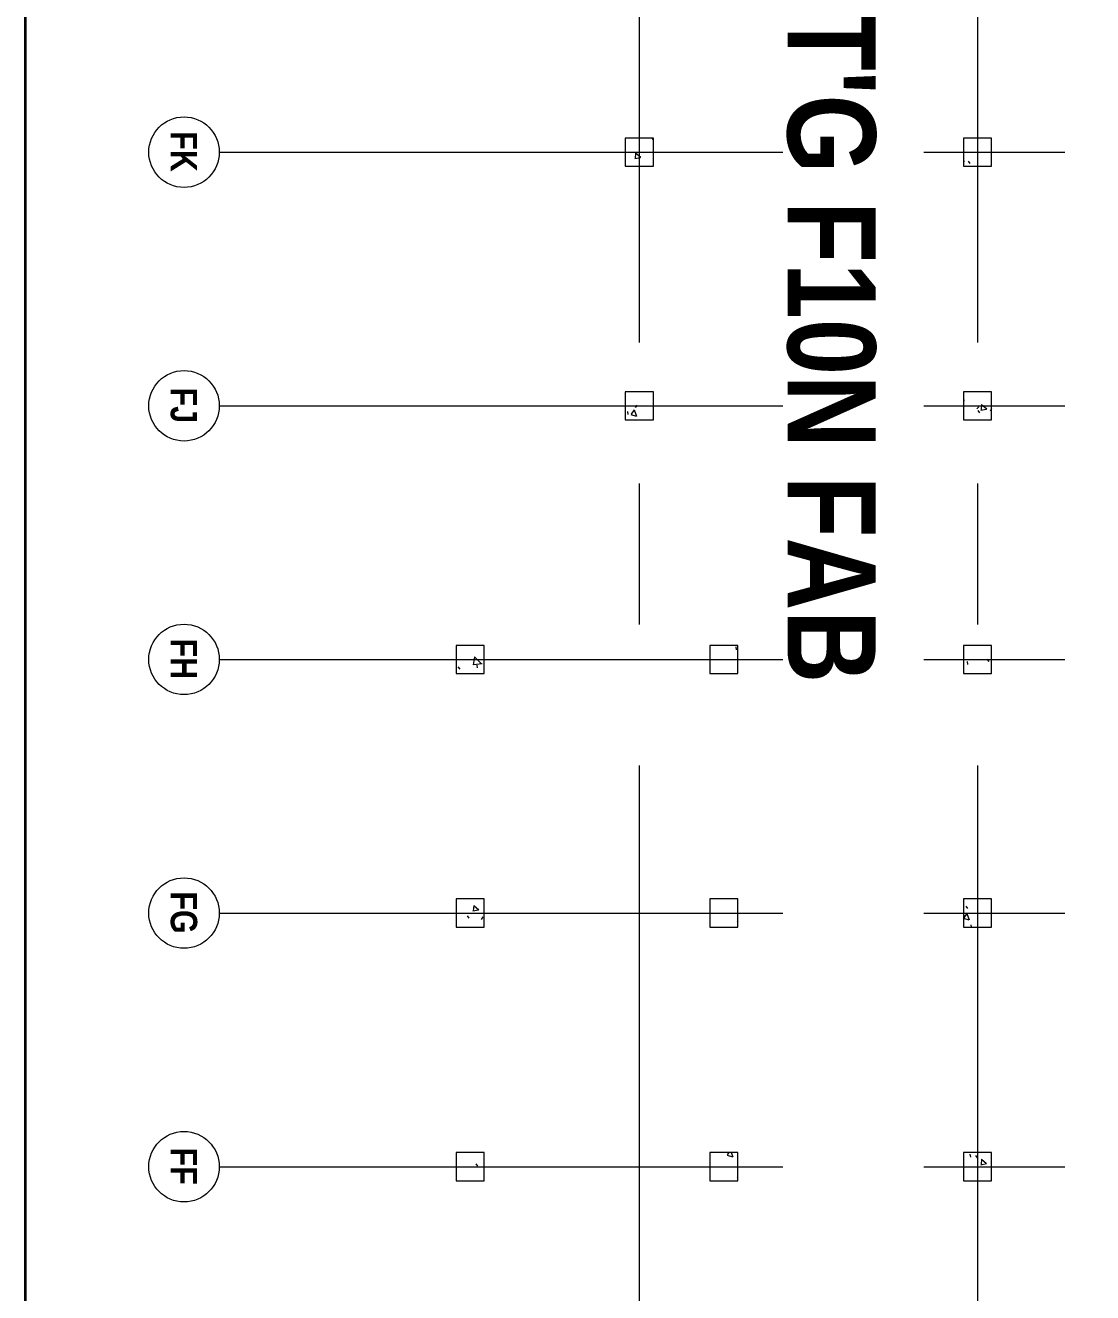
# Model space of a CAD drawing. Extents: x -14231 to 516634, y -267190 to 70805.
# Drawn here: x 358284 to 388583, y -114869 to -78894 of the extents above; entities that cross this region are included whole.
import ezdxf

# ---------------------------------------------------------------- set-up
doc = ezdxf.new("R2010")
doc.units = 0
doc.header["$LTSCALE"] = 8
doc.linetypes.add('IDA - Grid Line', pattern=[3500, 2000, -500, 500, -500])
doc.layers.get('0').update_dxf_attribs({"color": 1, "linetype": 'CONTINUOUS'})
for name, color, linetype, lineweight in [('A-_ANOTGRID_E', 7, 'CONTINUOUS', 9), ('A-_ANOTTEXT_A', 7, 'CONTINUOUS', 9), ('A-COLN----_E', 7, 'CONTINUOUS', 9), ('A-COLN----_E1', 7, 'CONTINUOUS', 9)]:
    doc.layers.add(name, color=color, linetype=linetype, lineweight=lineweight)
doc.layers.add('CTCI', color=4, linetype='CONTINUOUS')
doc.styles.add('Arial Narrow_B', font='ARIALNB.TTF', dxfattribs={"height": 750})
doc.styles.add('Arial Narrow_B_1', font='ARIALNB.TTF', dxfattribs={"height": 625})

# ---------------------------------------------------------------- blocks, each defined once
blk = doc.blocks.new('IDA - Rectangle Column - 800W X 800D-V32-PH1 LEVEL 3 - PROBE')
at = {"layer": 'A-COLN----_E1', "true_color": 0xaaaaaa}
h = blk.add_hatch(dxfattribs=at)
h.set_pattern_fill('FP_34', color=253, style=0, pattern_type=2)
h.set_pattern_definition([(320, (-315956.1, 888657.2), (-159.3907, -1821.8403), [190.5, -2095.5]), (265, (-315956.1, 888657.2), (1910.5674, 352.428), [152.4, -1676.4]), (10.451, (-315969.4, 888505.4), (1751.166, -1469.4262), [161.9, -1780.901]), (316.184, (-315448.1, 888657.2), (-420.428, -2710.791), [285.75, -3143.25]), (6.636, (-315483.2, 888431.3), (2474.276, -2374.0256), [242.85, -2671.351]), (261.184, (-315448, 888657.2), (2474.2525, -2374.05), [228.6, -2514.6]), (291, (-315575.1, 888403.2), (-1022.6516, -1516.1442), [190.5, -2095.5]), (236, (-315575.1, 888403.2), (1841.8805, -618.021), [152.4, -1676.4]), (341.451, (-315660.3, 888276.8), (819.2124, -2134.1713), [161.9, -1780.901]), (307.5, (-315956.1, 888657.2), (845.5504, -30.88603), [83.82, -1572.26, 83.82, -3300.73]), (307.5, (-315956.1, 888657.2), (845.5504, -30.88603), [-1739.9, -1617.98, 83.82, -1598.93]), (277.5, (-315956.1, 888657.2), (1001.80575, -668.1966), [83.82, -886.46, 83.82, -2175.51]), (277.5, (-315956.1, 888657.2), (1001.80575, -668.1966), [-1054.1, -1534.16, 83.82, -557.53]), (237.5, (-315956.1, 889223.6), (-57.2896, -1355.90933), [83.82, -551.18, 83.82, -4526.28]), (237.5, (-315956.1, 889223.6), (-57.2896, -1355.90933), [-718.82, -1897.38, 83.82, -2545.08]), (227.5, (-315956.1, 889477.6), (254.2664, -1481.2932), [83.82, -741.68, 83.82, -3098.8]), (227.5, (-315956.1, 889477.6), (254.2664, -1481.2932), [-909.32, -1231.9, 83.82, -1783.08])])
h.paths.add_polyline_path([(-400, -400), (400, -400), (400, 400), (-400, 400)])
at = {"layer": 'A-COLN----_E', "color": 253, "true_color": 0xaaaaaa}
for p, q in [((400, 400), (-400, 400)), ((-400, 400), (-400, -400)), ((400, -400), (400, 400)), ((-400, -400), (400, -400))]:
    blk.add_line(p, q, dxfattribs=at)
blk = doc.blocks.new('IDA - Rectangle Column - 800W X 800D-V33-PH1 LEVEL 3 - PROBE')
at = {"layer": 'A-COLN----_E1', "true_color": 0xaaaaaa}
h = blk.add_hatch(dxfattribs=at)
h.set_pattern_fill('FP_35', color=253, style=0, pattern_type=2)
h.set_pattern_definition([(320, (-306356.1, 888657.2), (-159.3907, -1821.8403), [190.5, -2095.5]), (265, (-306356.1, 888657.2), (1910.5674, 352.428), [152.4, -1676.4]), (10.451, (-306369.4, 888505.4), (1751.166, -1469.4262), [161.9, -1780.901]), (316.184, (-305848.1, 888657.2), (-420.428, -2710.791), [285.75, -3143.25]), (6.636, (-305883.2, 888431.3), (2474.276, -2374.0256), [242.85, -2671.351]), (261.184, (-305848, 888657.2), (2474.2525, -2374.05), [228.6, -2514.6]), (291, (-305975.1, 888403.2), (-1022.6516, -1516.1442), [190.5, -2095.5]), (236, (-305975.1, 888403.2), (1841.8805, -618.021), [152.4, -1676.4]), (341.451, (-306060.3, 888276.8), (819.2124, -2134.1713), [161.9, -1780.901]), (307.5, (-306356.1, 888657.2), (845.5504, -30.88603), [83.82, -1572.26, 83.82, -3300.73]), (307.5, (-306356.1, 888657.2), (845.5504, -30.88603), [-1739.9, -1617.98, 83.82, -1598.93]), (277.5, (-306356.1, 888657.2), (1001.80575, -668.1966), [83.82, -886.46, 83.82, -2175.51]), (277.5, (-306356.1, 888657.2), (1001.80575, -668.1966), [-1054.1, -1534.16, 83.82, -557.53]), (237.5, (-306356.1, 889223.6), (-57.2896, -1355.90933), [83.82, -551.18, 83.82, -4526.28]), (237.5, (-306356.1, 889223.6), (-57.2896, -1355.90933), [-718.82, -1897.38, 83.82, -2545.08]), (227.5, (-306356.1, 889477.6), (254.2664, -1481.2932), [83.82, -741.68, 83.82, -3098.8]), (227.5, (-306356.1, 889477.6), (254.2664, -1481.2932), [-909.32, -1231.9, 83.82, -1783.08])])
h.paths.add_polyline_path([(-400, -400), (400, -400), (400, 400), (-400, 400)])
at = {"layer": 'A-COLN----_E', "color": 253, "true_color": 0xaaaaaa}
for p, q in [((400, 400), (-400, 400)), ((-400, 400), (-400, -400)), ((400, -400), (400, 400)), ((-400, -400), (400, -400))]:
    blk.add_line(p, q, dxfattribs=at)
blk = doc.blocks.new('IDA - Rectangle Column - 800W X 800D-V34-PH1 LEVEL 3 - PROBE')
at = {"layer": 'A-COLN----_E1', "true_color": 0xaaaaaa}
h = blk.add_hatch(dxfattribs=at)
h.set_pattern_fill('FP_36', color=253, style=0, pattern_type=2)
h.set_pattern_definition([(320, (-315956.1, 895857.2), (-159.3907, -1821.8403), [190.5, -2095.5]), (265, (-315956.1, 895857.2), (1910.5674, 352.428), [152.4, -1676.4]), (10.451, (-315969.4, 895705.4), (1751.166, -1469.4262), [161.9, -1780.901]), (316.184, (-315448.1, 895857.2), (-420.428, -2710.791), [285.75, -3143.25]), (6.636, (-315483.2, 895631.3), (2474.276, -2374.0256), [242.85, -2671.351]), (261.184, (-315448, 895857.2), (2474.2525, -2374.05), [228.6, -2514.6]), (291, (-315575.1, 895603.2), (-1022.6516, -1516.1442), [190.5, -2095.5]), (236, (-315575.1, 895603.2), (1841.8805, -618.021), [152.4, -1676.4]), (341.451, (-315660.3, 895476.8), (819.2124, -2134.1713), [161.9, -1780.901]), (307.5, (-315956.1, 895857.2), (845.5504, -30.88603), [83.82, -1572.26, 83.82, -3300.73]), (307.5, (-315956.1, 895857.2), (845.5504, -30.88603), [-1739.9, -1617.98, 83.82, -1598.93]), (277.5, (-315956.1, 895857.2), (1001.80575, -668.1966), [83.82, -886.46, 83.82, -2175.51]), (277.5, (-315956.1, 895857.2), (1001.80575, -668.1966), [-1054.1, -1534.16, 83.82, -557.53]), (237.5, (-315956.1, 896423.6), (-57.2896, -1355.90933), [83.82, -551.18, 83.82, -4526.28]), (237.5, (-315956.1, 896423.6), (-57.2896, -1355.90933), [-718.82, -1897.38, 83.82, -2545.08]), (227.5, (-315956.1, 896677.6), (254.2664, -1481.2932), [83.82, -741.68, 83.82, -3098.8]), (227.5, (-315956.1, 896677.6), (254.2664, -1481.2932), [-909.32, -1231.9, 83.82, -1783.08])])
h.paths.add_polyline_path([(-400, -400), (400, -400), (400, 400), (-400, 400)])
at = {"layer": 'A-COLN----_E', "color": 253, "true_color": 0xaaaaaa}
for p, q in [((400, 400), (-400, 400)), ((-400, 400), (-400, -400)), ((400, -400), (400, 400)), ((-400, -400), (400, -400))]:
    blk.add_line(p, q, dxfattribs=at)
blk = doc.blocks.new('IDA - Rectangle Column - 800W X 800D-V35-PH1 LEVEL 3 - PROBE')
at = {"layer": 'A-COLN----_E1', "true_color": 0xaaaaaa}
h = blk.add_hatch(dxfattribs=at)
h.set_pattern_fill('FP_37', color=253, style=0, pattern_type=2)
h.set_pattern_definition([(320, (-306356.1, 895857.2), (-159.3907, -1821.8403), [190.5, -2095.5]), (265, (-306356.1, 895857.2), (1910.5674, 352.428), [152.4, -1676.4]), (10.451, (-306369.4, 895705.4), (1751.166, -1469.4262), [161.9, -1780.901]), (316.184, (-305848.1, 895857.2), (-420.428, -2710.791), [285.75, -3143.25]), (6.636, (-305883.2, 895631.3), (2474.276, -2374.0256), [242.85, -2671.351]), (261.184, (-305848, 895857.2), (2474.2525, -2374.05), [228.6, -2514.6]), (291, (-305975.1, 895603.2), (-1022.6516, -1516.1442), [190.5, -2095.5]), (236, (-305975.1, 895603.2), (1841.8805, -618.021), [152.4, -1676.4]), (341.451, (-306060.3, 895476.8), (819.2124, -2134.1713), [161.9, -1780.901]), (307.5, (-306356.1, 895857.2), (845.5504, -30.88603), [83.82, -1572.26, 83.82, -3300.73]), (307.5, (-306356.1, 895857.2), (845.5504, -30.88603), [-1739.9, -1617.98, 83.82, -1598.93]), (277.5, (-306356.1, 895857.2), (1001.80575, -668.1966), [83.82, -886.46, 83.82, -2175.51]), (277.5, (-306356.1, 895857.2), (1001.80575, -668.1966), [-1054.1, -1534.16, 83.82, -557.53]), (237.5, (-306356.1, 896423.6), (-57.2896, -1355.90933), [83.82, -551.18, 83.82, -4526.28]), (237.5, (-306356.1, 896423.6), (-57.2896, -1355.90933), [-718.82, -1897.38, 83.82, -2545.08]), (227.5, (-306356.1, 896677.6), (254.2664, -1481.2932), [83.82, -741.68, 83.82, -3098.8]), (227.5, (-306356.1, 896677.6), (254.2664, -1481.2932), [-909.32, -1231.9, 83.82, -1783.08])])
h.paths.add_polyline_path([(-400, -400), (400, -400), (400, 400), (-400, 400)])
at = {"layer": 'A-COLN----_E', "color": 253, "true_color": 0xaaaaaa}
for p, q in [((400, 400), (-400, 400)), ((-400, 400), (-400, -400)), ((400, -400), (400, 400)), ((-400, -400), (400, -400))]:
    blk.add_line(p, q, dxfattribs=at)
blk = doc.blocks.new('IDA - Rectangle Column - 800W X 800D-V36-PH1 LEVEL 3 - PROBE')
at = {"layer": 'A-COLN----_E1', "true_color": 0xaaaaaa}
h = blk.add_hatch(dxfattribs=at)
h.set_pattern_fill('FP_38', color=253, style=0, pattern_type=2)
h.set_pattern_definition([(320, (-315956.1, 903057.2), (-159.3907, -1821.8403), [190.5, -2095.5]), (265, (-315956.1, 903057.2), (1910.5674, 352.428), [152.4, -1676.4]), (10.451, (-315969.4, 902905.4), (1751.166, -1469.4262), [161.9, -1780.901]), (316.184, (-315448.1, 903057.2), (-420.428, -2710.791), [285.75, -3143.25]), (6.636, (-315483.2, 902831.3), (2474.276, -2374.0256), [242.85, -2671.351]), (261.184, (-315448, 903057.2), (2474.2525, -2374.05), [228.6, -2514.6]), (291, (-315575.1, 902803.2), (-1022.6516, -1516.1442), [190.5, -2095.5]), (236, (-315575.1, 902803.2), (1841.8805, -618.021), [152.4, -1676.4]), (341.451, (-315660.3, 902676.8), (819.2124, -2134.1713), [161.9, -1780.901]), (307.5, (-315956.1, 903057.2), (845.5504, -30.88603), [83.82, -1572.26, 83.82, -3300.73]), (307.5, (-315956.1, 903057.2), (845.5504, -30.88603), [-1739.9, -1617.98, 83.82, -1598.93]), (277.5, (-315956.1, 903057.2), (1001.80575, -668.1966), [83.82, -886.46, 83.82, -2175.51]), (277.5, (-315956.1, 903057.2), (1001.80575, -668.1966), [-1054.1, -1534.16, 83.82, -557.53]), (237.5, (-315956.1, 903623.6), (-57.2896, -1355.90933), [83.82, -551.18, 83.82, -4526.28]), (237.5, (-315956.1, 903623.6), (-57.2896, -1355.90933), [-718.82, -1897.38, 83.82, -2545.08]), (227.5, (-315956.1, 903877.6), (254.2664, -1481.2932), [83.82, -741.68, 83.82, -3098.8]), (227.5, (-315956.1, 903877.6), (254.2664, -1481.2932), [-909.32, -1231.9, 83.82, -1783.08])])
h.paths.add_polyline_path([(-400, -400), (400, -400), (400, 400), (-400, 400)])
at = {"layer": 'A-COLN----_E', "color": 253, "true_color": 0xaaaaaa}
for p, q in [((400, 400), (-400, 400)), ((-400, 400), (-400, -400)), ((400, -400), (400, 400)), ((-400, -400), (400, -400))]:
    blk.add_line(p, q, dxfattribs=at)
blk = doc.blocks.new('IDA - Rectangle Column - 800W X 800D-V37-PH1 LEVEL 3 - PROBE')
at = {"layer": 'A-COLN----_E1', "true_color": 0xaaaaaa}
h = blk.add_hatch(dxfattribs=at)
h.set_pattern_fill('FP_39', color=253, style=0, pattern_type=2)
h.set_pattern_definition([(320, (-308756.1, 903057.2), (-159.3907, -1821.8403), [190.5, -2095.5]), (265, (-308756.1, 903057.2), (1910.5674, 352.428), [152.4, -1676.4]), (10.451, (-308769.4, 902905.4), (1751.166, -1469.4262), [161.9, -1780.901]), (316.184, (-308248.1, 903057.2), (-420.428, -2710.791), [285.75, -3143.25]), (6.636, (-308283.2, 902831.3), (2474.276, -2374.0256), [242.85, -2671.351]), (261.184, (-308248, 903057.2), (2474.2525, -2374.05), [228.6, -2514.6]), (291, (-308375.1, 902803.2), (-1022.6516, -1516.1442), [190.5, -2095.5]), (236, (-308375.1, 902803.2), (1841.8805, -618.021), [152.4, -1676.4]), (341.451, (-308460.3, 902676.8), (819.2124, -2134.1713), [161.9, -1780.901]), (307.5, (-308756.1, 903057.2), (845.5504, -30.88603), [83.82, -1572.26, 83.82, -3300.73]), (307.5, (-308756.1, 903057.2), (845.5504, -30.88603), [-1739.9, -1617.98, 83.82, -1598.93]), (277.5, (-308756.1, 903057.2), (1001.80575, -668.1966), [83.82, -886.46, 83.82, -2175.51]), (277.5, (-308756.1, 903057.2), (1001.80575, -668.1966), [-1054.1, -1534.16, 83.82, -557.53]), (237.5, (-308756.1, 903623.6), (-57.2896, -1355.90933), [83.82, -551.18, 83.82, -4526.28]), (237.5, (-308756.1, 903623.6), (-57.2896, -1355.90933), [-718.82, -1897.38, 83.82, -2545.08]), (227.5, (-308756.1, 903877.6), (254.2664, -1481.2932), [83.82, -741.68, 83.82, -3098.8]), (227.5, (-308756.1, 903877.6), (254.2664, -1481.2932), [-909.32, -1231.9, 83.82, -1783.08])])
h.paths.add_polyline_path([(-400, -400), (400, -400), (400, 400), (-400, 400)])
at = {"layer": 'A-COLN----_E', "color": 253, "true_color": 0xaaaaaa}
for p, q in [((400, 400), (-400, 400)), ((-400, 400), (-400, -400)), ((400, -400), (400, 400)), ((-400, -400), (400, -400))]:
    blk.add_line(p, q, dxfattribs=at)
blk = doc.blocks.new('IDA - Rectangle Column - 800W X 800D-V38-PH1 LEVEL 3 - PROBE')
at = {"layer": 'A-COLN----_E1', "true_color": 0xaaaaaa}
h = blk.add_hatch(dxfattribs=at)
h.set_pattern_fill('FP_40', color=253, style=0, pattern_type=2)
h.set_pattern_definition([(320, (-301556.1, 903057.2), (-159.3907, -1821.8403), [190.5, -2095.5]), (265, (-301556.1, 903057.2), (1910.5674, 352.428), [152.4, -1676.4]), (10.451, (-301569.4, 902905.4), (1751.166, -1469.4262), [161.9, -1780.901]), (316.184, (-301048.1, 903057.2), (-420.428, -2710.791), [285.75, -3143.25]), (6.636, (-301083.2, 902831.3), (2474.276, -2374.0256), [242.85, -2671.351]), (261.184, (-301048, 903057.2), (2474.2525, -2374.05), [228.6, -2514.6]), (291, (-301175.1, 902803.2), (-1022.6516, -1516.1442), [190.5, -2095.5]), (236, (-301175.1, 902803.2), (1841.8805, -618.021), [152.4, -1676.4]), (341.451, (-301260.3, 902676.8), (819.2124, -2134.1713), [161.9, -1780.901]), (307.5, (-301556.1, 903057.2), (845.5504, -30.88603), [83.82, -1572.26, 83.82, -3300.73]), (307.5, (-301556.1, 903057.2), (845.5504, -30.88603), [-1739.9, -1617.98, 83.82, -1598.93]), (277.5, (-301556.1, 903057.2), (1001.80575, -668.1966), [83.82, -886.46, 83.82, -2175.51]), (277.5, (-301556.1, 903057.2), (1001.80575, -668.1966), [-1054.1, -1534.16, 83.82, -557.53]), (237.5, (-301556.1, 903623.6), (-57.2896, -1355.90933), [83.82, -551.18, 83.82, -4526.28]), (237.5, (-301556.1, 903623.6), (-57.2896, -1355.90933), [-718.82, -1897.38, 83.82, -2545.08]), (227.5, (-301556.1, 903877.6), (254.2664, -1481.2932), [83.82, -741.68, 83.82, -3098.8]), (227.5, (-301556.1, 903877.6), (254.2664, -1481.2932), [-909.32, -1231.9, 83.82, -1783.08])])
h.paths.add_polyline_path([(-400, -400), (400, -400), (400, 400), (-400, 400)])
at = {"layer": 'A-COLN----_E', "color": 253, "true_color": 0xaaaaaa}
for p, q in [((400, 400), (-400, 400)), ((-400, 400), (-400, -400)), ((400, -400), (400, 400)), ((-400, -400), (400, -400))]:
    blk.add_line(p, q, dxfattribs=at)
blk = doc.blocks.new('IDA - Rectangle Column - 800W X 800D-V39-PH1 LEVEL 3 - PROBE')
at = {"layer": 'A-COLN----_E1', "true_color": 0xaaaaaa}
h = blk.add_hatch(dxfattribs=at)
h.set_pattern_fill('FP_41', color=253, style=0, pattern_type=2)
h.set_pattern_definition([(320, (-315956.1, 910257.2), (-159.3907, -1821.8403), [190.5, -2095.5]), (265, (-315956.1, 910257.2), (1910.5674, 352.428), [152.4, -1676.4]), (10.451, (-315969.4, 910105.4), (1751.166, -1469.4262), [161.9, -1780.901]), (316.184, (-315448.1, 910257.2), (-420.428, -2710.791), [285.75, -3143.25]), (6.636, (-315483.2, 910031.3), (2474.276, -2374.0256), [242.85, -2671.351]), (261.184, (-315448, 910257.2), (2474.2525, -2374.05), [228.6, -2514.6]), (291, (-315575.1, 910003.2), (-1022.6516, -1516.1442), [190.5, -2095.5]), (236, (-315575.1, 910003.2), (1841.8805, -618.021), [152.4, -1676.4]), (341.451, (-315660.3, 909876.8), (819.2124, -2134.1713), [161.9, -1780.901]), (307.5, (-315956.1, 910257.2), (845.5504, -30.88603), [83.82, -1572.26, 83.82, -3300.73]), (307.5, (-315956.1, 910257.2), (845.5504, -30.88603), [-1739.9, -1617.98, 83.82, -1598.93]), (277.5, (-315956.1, 910257.2), (1001.80575, -668.1966), [83.82, -886.46, 83.82, -2175.51]), (277.5, (-315956.1, 910257.2), (1001.80575, -668.1966), [-1054.1, -1534.16, 83.82, -557.53]), (237.5, (-315956.1, 910823.6), (-57.2896, -1355.90933), [83.82, -551.18, 83.82, -4526.28]), (237.5, (-315956.1, 910823.6), (-57.2896, -1355.90933), [-718.82, -1897.38, 83.82, -2545.08]), (227.5, (-315956.1, 911077.6), (254.2664, -1481.2932), [83.82, -741.68, 83.82, -3098.8]), (227.5, (-315956.1, 911077.6), (254.2664, -1481.2932), [-909.32, -1231.9, 83.82, -1783.08])])
h.paths.add_polyline_path([(-400, -400), (400, -400), (400, 400), (-400, 400)])
at = {"layer": 'A-COLN----_E', "color": 253, "true_color": 0xaaaaaa}
for p, q in [((400, 400), (-400, 400)), ((-400, 400), (-400, -400)), ((400, -400), (400, 400)), ((-400, -400), (400, -400))]:
    blk.add_line(p, q, dxfattribs=at)
blk = doc.blocks.new('IDA - Rectangle Column - 800W X 800D-V40-PH1 LEVEL 3 - PROBE')
at = {"layer": 'A-COLN----_E1', "true_color": 0xaaaaaa}
h = blk.add_hatch(dxfattribs=at)
h.set_pattern_fill('FP_42', color=253, style=0, pattern_type=2)
h.set_pattern_definition([(320, (-308756.1, 910257.2), (-159.3907, -1821.8403), [190.5, -2095.5]), (265, (-308756.1, 910257.2), (1910.5674, 352.428), [152.4, -1676.4]), (10.451, (-308769.4, 910105.4), (1751.166, -1469.4262), [161.9, -1780.901]), (316.184, (-308248.1, 910257.2), (-420.428, -2710.791), [285.75, -3143.25]), (6.636, (-308283.2, 910031.3), (2474.276, -2374.0256), [242.85, -2671.351]), (261.184, (-308248, 910257.2), (2474.2525, -2374.05), [228.6, -2514.6]), (291, (-308375.1, 910003.2), (-1022.6516, -1516.1442), [190.5, -2095.5]), (236, (-308375.1, 910003.2), (1841.8805, -618.021), [152.4, -1676.4]), (341.451, (-308460.3, 909876.8), (819.2124, -2134.1713), [161.9, -1780.901]), (307.5, (-308756.1, 910257.2), (845.5504, -30.88603), [83.82, -1572.26, 83.82, -3300.73]), (307.5, (-308756.1, 910257.2), (845.5504, -30.88603), [-1739.9, -1617.98, 83.82, -1598.93]), (277.5, (-308756.1, 910257.2), (1001.80575, -668.1966), [83.82, -886.46, 83.82, -2175.51]), (277.5, (-308756.1, 910257.2), (1001.80575, -668.1966), [-1054.1, -1534.16, 83.82, -557.53]), (237.5, (-308756.1, 910823.6), (-57.2896, -1355.90933), [83.82, -551.18, 83.82, -4526.28]), (237.5, (-308756.1, 910823.6), (-57.2896, -1355.90933), [-718.82, -1897.38, 83.82, -2545.08]), (227.5, (-308756.1, 911077.6), (254.2664, -1481.2932), [83.82, -741.68, 83.82, -3098.8]), (227.5, (-308756.1, 911077.6), (254.2664, -1481.2932), [-909.32, -1231.9, 83.82, -1783.08])])
h.paths.add_polyline_path([(-400, -400), (400, -400), (400, 400), (-400, 400)])
at = {"layer": 'A-COLN----_E', "color": 253, "true_color": 0xaaaaaa}
for p, q in [((400, 400), (-400, 400)), ((-400, 400), (-400, -400)), ((400, -400), (400, 400)), ((-400, -400), (400, -400))]:
    blk.add_line(p, q, dxfattribs=at)
blk = doc.blocks.new('IDA - Rectangle Column - 800W X 800D-V41-PH1 LEVEL 3 - PROBE')
at = {"layer": 'A-COLN----_E1', "true_color": 0xaaaaaa}
h = blk.add_hatch(dxfattribs=at)
h.set_pattern_fill('FP_43', color=253, style=0, pattern_type=2)
h.set_pattern_definition([(320, (-301556.1, 910257.2), (-159.3907, -1821.8403), [190.5, -2095.5]), (265, (-301556.1, 910257.2), (1910.5674, 352.428), [152.4, -1676.4]), (10.451, (-301569.4, 910105.4), (1751.166, -1469.4262), [161.9, -1780.901]), (316.184, (-301048.1, 910257.2), (-420.428, -2710.791), [285.75, -3143.25]), (6.636, (-301083.2, 910031.3), (2474.276, -2374.0256), [242.85, -2671.351]), (261.184, (-301048, 910257.2), (2474.2525, -2374.05), [228.6, -2514.6]), (291, (-301175.1, 910003.2), (-1022.6516, -1516.1442), [190.5, -2095.5]), (236, (-301175.1, 910003.2), (1841.8805, -618.021), [152.4, -1676.4]), (341.451, (-301260.3, 909876.8), (819.2124, -2134.1713), [161.9, -1780.901]), (307.5, (-301556.1, 910257.2), (845.5504, -30.88603), [83.82, -1572.26, 83.82, -3300.73]), (307.5, (-301556.1, 910257.2), (845.5504, -30.88603), [-1739.9, -1617.98, 83.82, -1598.93]), (277.5, (-301556.1, 910257.2), (1001.80575, -668.1966), [83.82, -886.46, 83.82, -2175.51]), (277.5, (-301556.1, 910257.2), (1001.80575, -668.1966), [-1054.1, -1534.16, 83.82, -557.53]), (237.5, (-301556.1, 910823.6), (-57.2896, -1355.90933), [83.82, -551.18, 83.82, -4526.28]), (237.5, (-301556.1, 910823.6), (-57.2896, -1355.90933), [-718.82, -1897.38, 83.82, -2545.08]), (227.5, (-301556.1, 911077.6), (254.2664, -1481.2932), [83.82, -741.68, 83.82, -3098.8]), (227.5, (-301556.1, 911077.6), (254.2664, -1481.2932), [-909.32, -1231.9, 83.82, -1783.08])])
h.paths.add_polyline_path([(-400, -400), (400, -400), (400, 400), (-400, 400)])
at = {"layer": 'A-COLN----_E', "color": 253, "true_color": 0xaaaaaa}
for p, q in [((400, 400), (-400, 400)), ((-400, 400), (-400, -400)), ((400, -400), (400, 400)), ((-400, -400), (400, -400))]:
    blk.add_line(p, q, dxfattribs=at)
blk = doc.blocks.new('IDA - Rectangle Column - 800W X 800D-V42-PH1 LEVEL 3 - PROBE')
at = {"layer": 'A-COLN----_E1', "true_color": 0xaaaaaa}
h = blk.add_hatch(dxfattribs=at)
h.set_pattern_fill('FP_44', color=253, style=0, pattern_type=2)
h.set_pattern_definition([(320, (-315956.1, 917457.2), (-159.3907, -1821.8403), [190.5, -2095.5]), (265, (-315956.1, 917457.2), (1910.5674, 352.428), [152.4, -1676.4]), (10.451, (-315969.4, 917305.4), (1751.166, -1469.4262), [161.9, -1780.901]), (316.184, (-315448.1, 917457.2), (-420.428, -2710.791), [285.75, -3143.25]), (6.636, (-315483.2, 917231.3), (2474.276, -2374.0256), [242.85, -2671.351]), (261.184, (-315448, 917457.2), (2474.2525, -2374.05), [228.6, -2514.6]), (291, (-315575.1, 917203.2), (-1022.6516, -1516.1442), [190.5, -2095.5]), (236, (-315575.1, 917203.2), (1841.8805, -618.021), [152.4, -1676.4]), (341.451, (-315660.3, 917076.8), (819.2124, -2134.1713), [161.9, -1780.901]), (307.5, (-315956.1, 917457.2), (845.5504, -30.88603), [83.82, -1572.26, 83.82, -3300.73]), (307.5, (-315956.1, 917457.2), (845.5504, -30.88603), [-1739.9, -1617.98, 83.82, -1598.93]), (277.5, (-315956.1, 917457.2), (1001.80575, -668.1966), [83.82, -886.46, 83.82, -2175.51]), (277.5, (-315956.1, 917457.2), (1001.80575, -668.1966), [-1054.1, -1534.16, 83.82, -557.53]), (237.5, (-315956.1, 918023.6), (-57.2896, -1355.90933), [83.82, -551.18, 83.82, -4526.28]), (237.5, (-315956.1, 918023.6), (-57.2896, -1355.90933), [-718.82, -1897.38, 83.82, -2545.08]), (227.5, (-315956.1, 918277.6), (254.2664, -1481.2932), [83.82, -741.68, 83.82, -3098.8]), (227.5, (-315956.1, 918277.6), (254.2664, -1481.2932), [-909.32, -1231.9, 83.82, -1783.08])])
h.paths.add_polyline_path([(-400, -400), (400, -400), (400, 400), (-400, 400)])
at = {"layer": 'A-COLN----_E', "color": 253, "true_color": 0xaaaaaa}
for p, q in [((400, 400), (-400, 400)), ((-400, 400), (-400, -400)), ((400, -400), (400, 400)), ((-400, -400), (400, -400))]:
    blk.add_line(p, q, dxfattribs=at)
blk = doc.blocks.new('IDA - Rectangle Column - 800W X 800D-V43-PH1 LEVEL 3 - PROBE')
at = {"layer": 'A-COLN----_E1', "true_color": 0xaaaaaa}
h = blk.add_hatch(dxfattribs=at)
h.set_pattern_fill('FP_45', color=253, style=0, pattern_type=2)
h.set_pattern_definition([(320, (-308756.1, 917457.2), (-159.3907, -1821.8403), [190.5, -2095.5]), (265, (-308756.1, 917457.2), (1910.5674, 352.428), [152.4, -1676.4]), (10.451, (-308769.4, 917305.4), (1751.166, -1469.4262), [161.9, -1780.901]), (316.184, (-308248.1, 917457.2), (-420.428, -2710.791), [285.75, -3143.25]), (6.636, (-308283.2, 917231.3), (2474.276, -2374.0256), [242.85, -2671.351]), (261.184, (-308248, 917457.2), (2474.2525, -2374.05), [228.6, -2514.6]), (291, (-308375.1, 917203.2), (-1022.6516, -1516.1442), [190.5, -2095.5]), (236, (-308375.1, 917203.2), (1841.8805, -618.021), [152.4, -1676.4]), (341.451, (-308460.3, 917076.8), (819.2124, -2134.1713), [161.9, -1780.901]), (307.5, (-308756.1, 917457.2), (845.5504, -30.88603), [83.82, -1572.26, 83.82, -3300.73]), (307.5, (-308756.1, 917457.2), (845.5504, -30.88603), [-1739.9, -1617.98, 83.82, -1598.93]), (277.5, (-308756.1, 917457.2), (1001.80575, -668.1966), [83.82, -886.46, 83.82, -2175.51]), (277.5, (-308756.1, 917457.2), (1001.80575, -668.1966), [-1054.1, -1534.16, 83.82, -557.53]), (237.5, (-308756.1, 918023.6), (-57.2896, -1355.90933), [83.82, -551.18, 83.82, -4526.28]), (237.5, (-308756.1, 918023.6), (-57.2896, -1355.90933), [-718.82, -1897.38, 83.82, -2545.08]), (227.5, (-308756.1, 918277.6), (254.2664, -1481.2932), [83.82, -741.68, 83.82, -3098.8]), (227.5, (-308756.1, 918277.6), (254.2664, -1481.2932), [-909.32, -1231.9, 83.82, -1783.08])])
h.paths.add_polyline_path([(-400, -400), (400, -400), (400, 400), (-400, 400)])
at = {"layer": 'A-COLN----_E', "color": 253, "true_color": 0xaaaaaa}
for p, q in [((400, 400), (-400, 400)), ((-400, 400), (-400, -400)), ((400, -400), (400, 400)), ((-400, -400), (400, -400))]:
    blk.add_line(p, q, dxfattribs=at)
blk = doc.blocks.new('IDA - Rectangle Column - 800W X 800D-V44-PH1 LEVEL 3 - PROBE')
at = {"layer": 'A-COLN----_E1', "true_color": 0xaaaaaa}
h = blk.add_hatch(dxfattribs=at)
h.set_pattern_fill('FP_46', color=253, style=0, pattern_type=2)
h.set_pattern_definition([(320, (-301556.1, 917457.2), (-159.3907, -1821.8403), [190.5, -2095.5]), (265, (-301556.1, 917457.2), (1910.5674, 352.428), [152.4, -1676.4]), (10.451, (-301569.4, 917305.4), (1751.166, -1469.4262), [161.9, -1780.901]), (316.184, (-301048.1, 917457.2), (-420.428, -2710.791), [285.75, -3143.25]), (6.636, (-301083.2, 917231.3), (2474.276, -2374.0256), [242.85, -2671.351]), (261.184, (-301048, 917457.2), (2474.2525, -2374.05), [228.6, -2514.6]), (291, (-301175.1, 917203.2), (-1022.6516, -1516.1442), [190.5, -2095.5]), (236, (-301175.1, 917203.2), (1841.8805, -618.021), [152.4, -1676.4]), (341.451, (-301260.3, 917076.8), (819.2124, -2134.1713), [161.9, -1780.901]), (307.5, (-301556.1, 917457.2), (845.5504, -30.88603), [83.82, -1572.26, 83.82, -3300.73]), (307.5, (-301556.1, 917457.2), (845.5504, -30.88603), [-1739.9, -1617.98, 83.82, -1598.93]), (277.5, (-301556.1, 917457.2), (1001.80575, -668.1966), [83.82, -886.46, 83.82, -2175.51]), (277.5, (-301556.1, 917457.2), (1001.80575, -668.1966), [-1054.1, -1534.16, 83.82, -557.53]), (237.5, (-301556.1, 918023.6), (-57.2896, -1355.90933), [83.82, -551.18, 83.82, -4526.28]), (237.5, (-301556.1, 918023.6), (-57.2896, -1355.90933), [-718.82, -1897.38, 83.82, -2545.08]), (227.5, (-301556.1, 918277.6), (254.2664, -1481.2932), [83.82, -741.68, 83.82, -3098.8]), (227.5, (-301556.1, 918277.6), (254.2664, -1481.2932), [-909.32, -1231.9, 83.82, -1783.08])])
h.paths.add_polyline_path([(-400, -400), (400, -400), (400, 400), (-400, 400)])
at = {"layer": 'A-COLN----_E', "color": 253, "true_color": 0xaaaaaa}
for p, q in [((400, 400), (-400, 400)), ((-400, 400), (-400, -400)), ((400, -400), (400, 400)), ((-400, -400), (400, -400))]:
    blk.add_line(p, q, dxfattribs=at)
blk = doc.blocks.new('Grid - 4 mm Dia-18759-PH1 LEVEL 3 - PROBE')
at = {"layer": 'A-_ANOTGRID_E', "color": 253, "true_color": 0xaaaaaa}
blk.add_circle((0, 0), 4, dxfattribs=at)
blk = doc.blocks.new('1659_F10N-PROBE_A_XF10N_R25_rvt-1-PH1 LEVEL 3 - PROBE')
at = {"layer": 'A-_ANOTGRID_E', "color": 254, "linetype": 'IDA - Grid Line', "true_color": 0xd4d4d4}
for p, q in [((888657, 294432), (888657, 332853)), ((895857, 294432), (895857, 332853)), ((903057, 294432), (903057, 332853)), ((910257, 294432), (910257, 332853)), ((917457, 294432), (917457, 332853)), ((822064, 315956), (979147, 315956)), ((822064, 306356), (979147, 306356))]:
    blk.add_line(p, q, dxfattribs=at)
at = {"layer": 'A-_ANOTGRID_E', "color": 254, "lineweight": 5, "true_color": 0xd4d4d4, "xscale": 249.9999999999999, "yscale": 249.9999999999999, "zscale": 249.9999999999999}
for p in [(888657, 293432), (895857, 293432), (903057, 293432), (910257, 293432), (917457, 293432)]:
    blk.add_blockref('Grid - 4 mm Dia-18759-PH1 LEVEL 3 - PROBE', p, dxfattribs=at)
at = {"layer": 'A-COLN----_E1', "color": 253, "lineweight": 9, "true_color": 0xaaaaaa, "rotation": 89.99999999999993}
for name, p in [('IDA - Rectangle Column - 800W X 800D-V32-PH1 LEVEL 3 - PROBE', (888657, 315956)), ('IDA - Rectangle Column - 800W X 800D-V34-PH1 LEVEL 3 - PROBE', (895857, 315956)), ('IDA - Rectangle Column - 800W X 800D-V36-PH1 LEVEL 3 - PROBE', (903057, 315956)), ('IDA - Rectangle Column - 800W X 800D-V39-PH1 LEVEL 3 - PROBE', (910257, 315956)), ('IDA - Rectangle Column - 800W X 800D-V42-PH1 LEVEL 3 - PROBE', (917457, 315956)), ('IDA - Rectangle Column - 800W X 800D-V37-PH1 LEVEL 3 - PROBE', (903057, 308756)), ('IDA - Rectangle Column - 800W X 800D-V40-PH1 LEVEL 3 - PROBE', (910257, 308756)), ('IDA - Rectangle Column - 800W X 800D-V43-PH1 LEVEL 3 - PROBE', (917457, 308756)), ('IDA - Rectangle Column - 800W X 800D-V33-PH1 LEVEL 3 - PROBE', (888657, 306356)), ('IDA - Rectangle Column - 800W X 800D-V35-PH1 LEVEL 3 - PROBE', (895857, 306356)), ('IDA - Rectangle Column - 800W X 800D-V38-PH1 LEVEL 3 - PROBE', (903057, 301556)), ('IDA - Rectangle Column - 800W X 800D-V41-PH1 LEVEL 3 - PROBE', (910257, 301556)), ('IDA - Rectangle Column - 800W X 800D-V44-PH1 LEVEL 3 - PROBE', (917457, 301556))]:
    blk.add_blockref(name, p, dxfattribs=at)
at = {"layer": 'A-_ANOTGRID_E', "color": 253, "true_color": 0xaaaaaa, "char_height": 750, "attachment_point": 1, "style": 'Arial Narrow_B'}
for s, insert, width in [('FK', (888069, 293804), 1402.95), ('FJ', (895344, 293804), 1222.57), ('FH', (902469, 293804), 1402.95), ('FG', (909644, 293804), 1463.08), ('FF', (916919, 293804), 1282.7)]:
    blk.add_mtext(s, dxfattribs=dict(at, insert=insert, width=width))

msp = doc.modelspace()

# ---------------------------------------------------------------- linework, layer by layer
at = {"layer": 'CTCI', "color": 2, "lineweight": 35}
msp.add_lwpolyline([(516634.3, -12938), (516634.3, -178925.7), (358283.8, -178925.7), (358283.8, -12938)], close=True, dxfattribs=at)

# ---------------------------------------------------------------- block references
at = {"lineweight": 5, "rotation": 270}
msp.add_blockref('1659_F10N-PROBE_A_XF10N_R25_rvt-1-PH1 LEVEL 3 - PROBE', (69356.9, 806163.5), dxfattribs=at)

# ---------------------------------------------------------------- texts
at = {"layer": 'A-_ANOTTEXT_A', "insert": (382422.6, -74611.1), "char_height": 2500, "width": 27798.514, "attachment_point": 1, "rotation": 270, "style": 'Arial Narrow_B_1'}
msp.add_mtext("EXT'G F10N FAB", dxfattribs=at)

doc.saveas('drawing.dxf')
